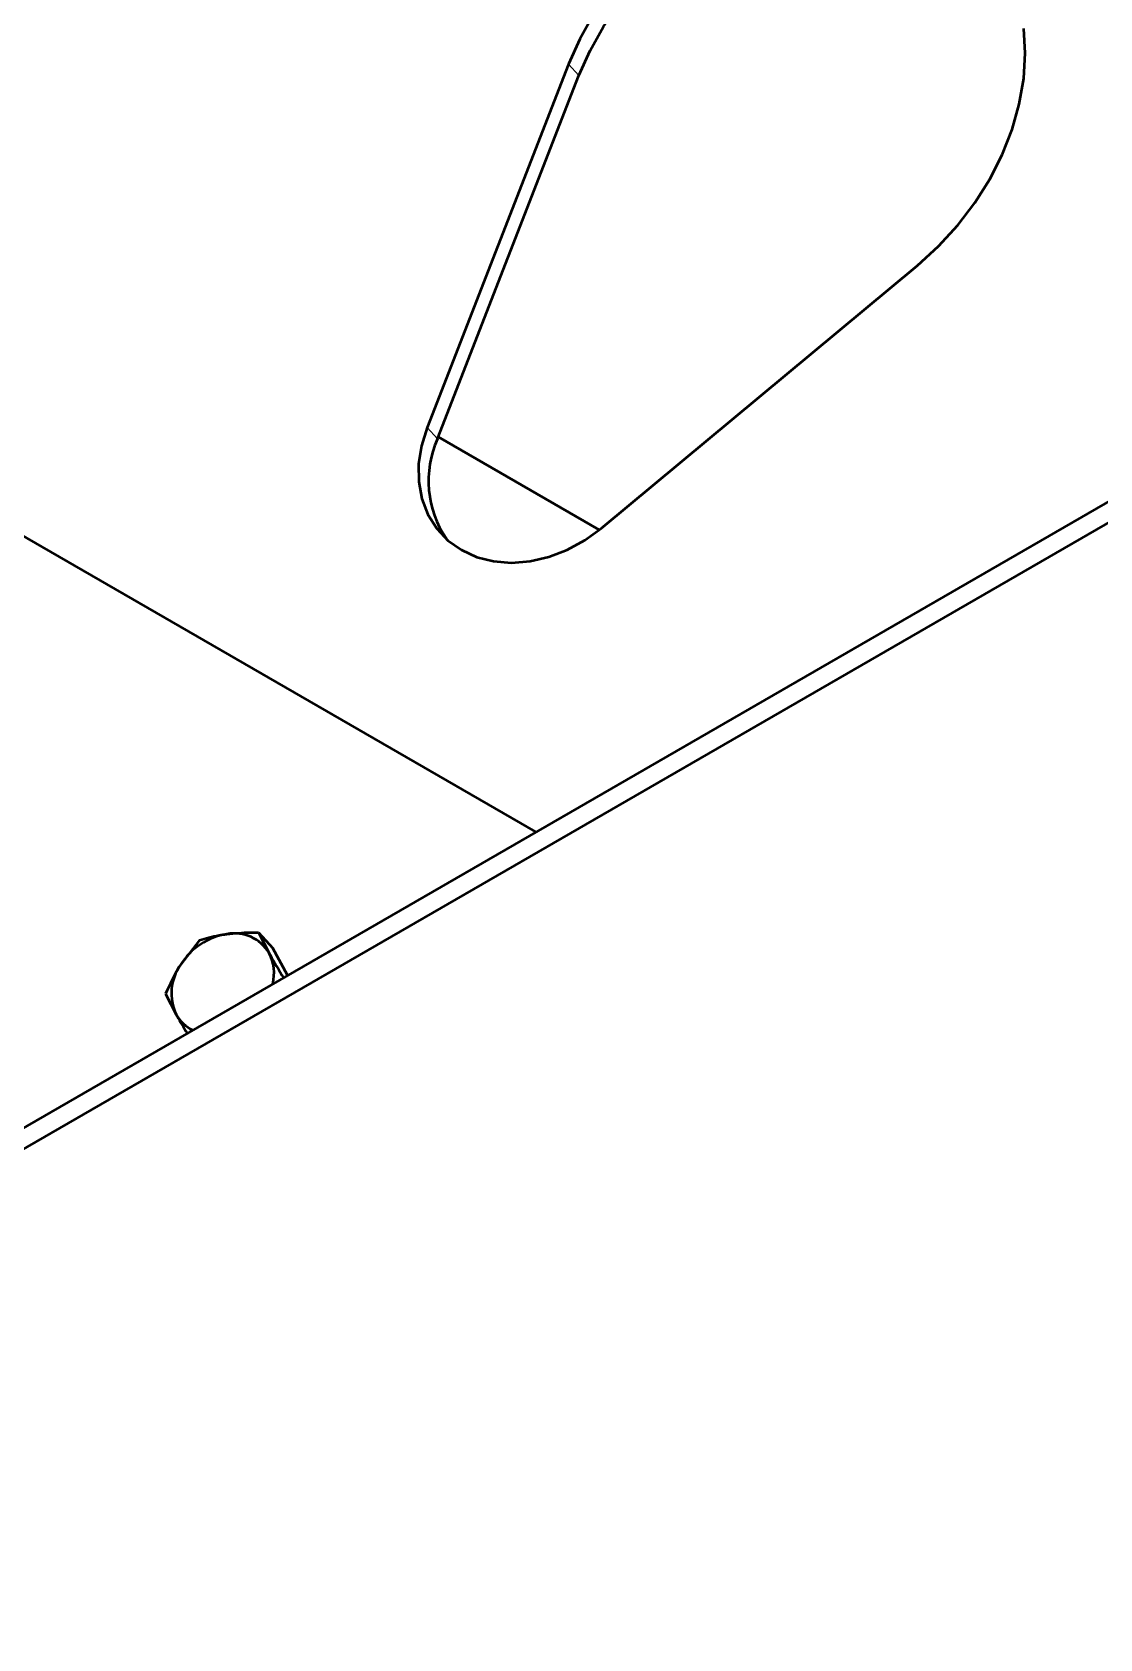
# Paper-space layout 'Лист2' of a CAD drawing. Header units: millimetres. Extents: x 0 to 420, y 0 to 297.
# Drawn here: x 125.74 to 138.13, y 167.57 to 186.22 of the extents above; entities that cross this region are included whole.
import ezdxf

# ---------------------------------------------------------------- set-up
doc = ezdxf.new("R2010")
doc.units = ezdxf.units.MM

psp = doc.layouts.new('Лист2')

# ---------------------------------------------------------------- linework, layer by layer
at = {"color": 7, "linetype": 'Continuous', "lineweight": 50}
for p, q in [((168.606, 198.306), (115.573, 167.691)), ((168.818, 198.184), (115.785, 167.569)), ((131.582, 176.933), (98.523, 196.018)), ((131.961, 185.845), (130.319, 181.628)), ((130.439, 181.495), (132.081, 185.712)), ((132.342, 180.46), (136.008, 183.508)), ((132.317, 180.439), (130.448, 181.518)), ((127.678, 175.677), (127.458, 175.392)), ((128.363, 175.767), (128.487, 175.527)), ((128.363, 175.767), (128.528, 175.585)), ((128.701, 175.27), (128.528, 175.585)), ((127.285, 175.055), (127.409, 174.814))]:
    psp.add_line(p, q, dxfattribs=at)
at = {"color": 8, "linetype": 'Continuous', "lineweight": 18}
for p, q in [((132.081, 185.712), (131.961, 185.845)), ((130.439, 181.495), (130.319, 181.628))]:
    psp.add_line(p, q, dxfattribs=at)
at = {"color": 7, "linetype": 'Continuous', "lineweight": 50, "flags": 128}
for points in [[(132.081, 185.712), (132.21, 186.001), (132.368, 186.281), (132.555, 186.549), (132.766, 186.802), (133, 187.035), (133.254, 187.247), (133.524, 187.435), (133.808, 187.596), (134.102, 187.729), (134.402, 187.832), (134.705, 187.904), (135.008, 187.944), (135.305, 187.951), (135.595, 187.925), (135.872, 187.867), (136.135, 187.778), (136.379, 187.657), (136.602, 187.508), (136.794, 187.338)], [(132.248, 186.414), (132.09, 186.134), (131.961, 185.845)], [(136.008, 183.508), (136.253, 183.731), (136.476, 183.974), (136.676, 184.234), (136.849, 184.508), (136.994, 184.793), (137.108, 185.085), (137.191, 185.381), (137.242, 185.678), (137.259, 185.97), (137.243, 186.256)], [(130.319, 181.628), (130.253, 181.416), (130.221, 181.204), (130.224, 180.997), (130.26, 180.8), (130.33, 180.618), (130.432, 180.456), (130.562, 180.317), (130.718, 180.206), (130.896, 180.124), (131.092, 180.075), (131.3, 180.058), (131.515, 180.075), (131.733, 180.126), (131.946, 180.208), (132.151, 180.32), (132.342, 180.46)]]:
    psp.add_lwpolyline(points, dxfattribs=at)
at = {"color": 7, "linetype": 'Continuous', "lineweight": 50}
for centre, radius, start, end in [((131.535, 181.008), 1.199, 156.0538, 214.2002), ((128.116, 174.983), 0.774, 98.7985, 148.132), ((128.083, 175.286), 0.47, 30.8005, 100.5237), ((128.028, 175.291), 0.516, 346.5215, 27.226), ((127.927, 175.061), 0.574, 144.7782, 205.4373), ((127.781, 175.019), 0.425, 208.8848, 244.9732)]:
    psp.add_arc(centre, radius, start, end, dxfattribs=at)
for points, knots in [([(127.678, 175.677), (127.751, 175.698), (127.852, 175.727), (127.966, 175.744), (127.997, 175.748)], [0, 0, 0, 0, 0.731366, 1, 1, 1, 1]), ([(127.997, 175.748), (128.086, 175.757), (128.206, 175.768), (128.331, 175.767), (128.363, 175.767)], [0, 0, 0, 0, 0.742449, 1, 1, 1, 1]), ([(128.487, 175.527), (128.49, 175.52), (128.54, 175.43), (128.6, 175.329), (128.657, 175.235)], [0, 0, 0, 0, 0.070215, 1, 1, 1, 1]), ([(127.458, 175.392), (127.454, 175.384), (127.388, 175.279), (127.335, 175.163), (127.285, 175.055)], [0, 0, 0, 0, 0.0702148, 1, 1, 1, 1]), ([(127.409, 174.814), (127.412, 174.808), (127.449, 174.741), (127.494, 174.665), (127.535, 174.597)], [0, 0, 0, 0, 0.094048, 1, 1, 1, 1])]:
    psp.add_open_spline(points, degree=3, knots=knots, dxfattribs=at)

doc.saveas('drawing.dxf')
